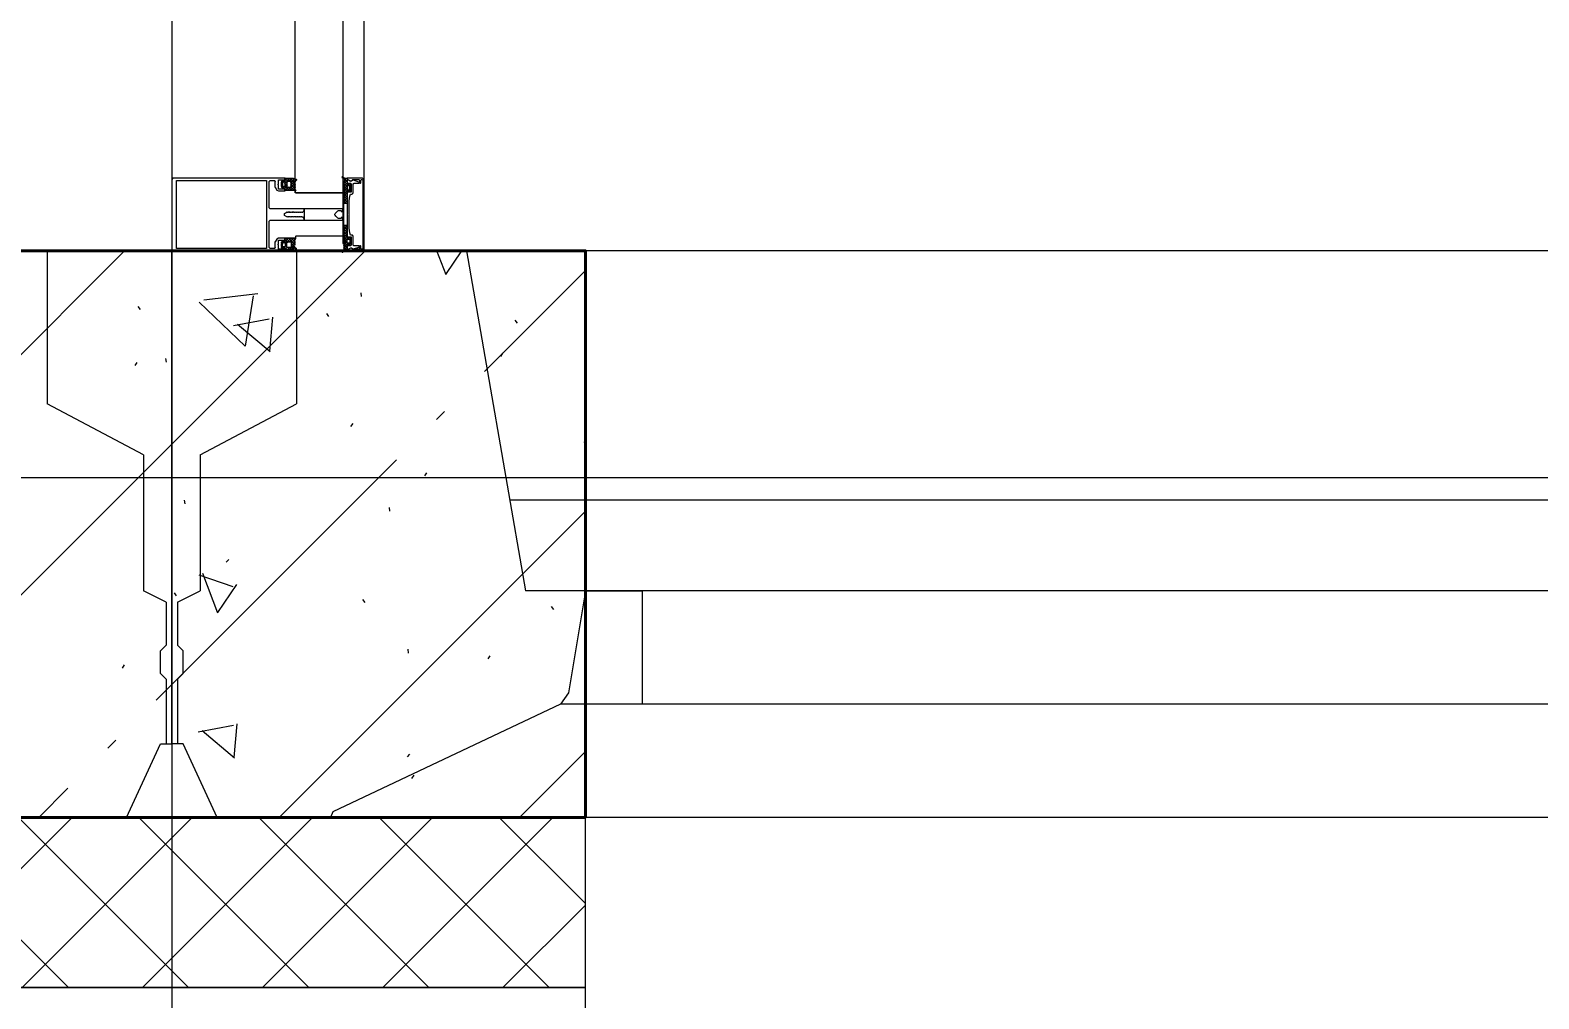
# Model space of a CAD drawing. Header units: millimetres. Extents: x -85420 to 1195317, y -69347 to 470418.
# Drawn here: x 471821 to 473153, y 54116 to 54971 of the extents above; entities that cross this region are included whole.
import ezdxf
from ezdxf import colors
from ezdxf.entities.mleader import LeaderData, LeaderLine
from ezdxf.math import Vec2, Vec3

# ---------------------------------------------------------------- set-up
doc = ezdxf.new("R2010")
doc.units = ezdxf.units.MM
for name, pattern in [('GOST2.303 6', [12, 8, -1.5, 1, -1.5]), ('ГОСТ 2.303 4', [7, 5, -2, 0]), ('ГОСТ 2.303 5', [24, 20, -1.5, 1, -1.5]), ('осевая', [50.8, 31.75, -6.35, 6.35, -6.35])]:
    doc.linetypes.add(name, pattern=pattern)
for name, color, linetype, lineweight in [('!М_Перегородки_АЛЮ+стекло', 4, 'Continuous', 15), ('+АР_Осевые линии', 252, 'GOST2.303 6', 9), ('АР_Окна', 4, 'Continuous', 9), ('АР_Сущ Несущая стена', 250, 'Continuous', 50), ('АР_штриховка несущих стен', 250, 'Continuous', 0), ('СПДС_+АР_Стены', 250, 'Continuous', 20), ('стены', 7, 'Continuous', 40), ('ТОНКАЯ', 253, 'Continuous', 0)]:
    doc.layers.add(name, color=color, linetype=linetype, lineweight=lineweight)
doc.layers.add('ОСИ', color=7, linetype='осевая', lineweight=13, true_color=0x999999)
doc.layers.add('ПБ_граница', color=7, linetype='ГОСТ 2.303 4', lineweight=40, true_color=0xdb0000)
doc.styles.add('ГОСТ 2.304', font='CS_Gost2304.shx', dxfattribs={"oblique": 10})
pattern_1 = [(45, (-322291.2206, 48225.6814), (-1.122532015, 1.122532015), []), (135, (-322291.2206, 48225.6814), (-1.122532015, -1.122532015), [])]
pattern_2 = [(45, (-322291.2206, 48226.3237), (-1.122532015, 1.122532015), []), (135, (-322291.2206, 48226.3237), (-1.122532015, -1.122532015), [])]

# ---------------------------------------------------------------- blocks, each defined once
blk = doc.blocks.new('_DotSmall')
at = {"color": 0, "linetype": 'ByBlock', "const_width": 0.5}
blk.add_lwpolyline([(-0.0625, 0, 1), (0.0625, 0, 1)], format="xyb", close=True, dxfattribs=at)
blk = doc.blocks.new('*U139')
h = blk.add_hatch()
h.set_pattern_fill('ANSI37', scale=0.5)
h.set_pattern_definition(pattern_2)
edge = h.paths.add_edge_path()
edge.add_arc((9.8, -100.3), 0.427, 90, 141.5268)
edge.add_line((10.8, -99.8), (9.8, -99.8))
edge.add_arc((10.8, -100), 0.183, 0, 90)
edge.add_line((11, -109), (11, -100))
edge.add_arc((10.7, -109), 0.305, 359.9731, 360.0269)
edge.add_arc((10.7, -109), 0.305, 225.0039, 359.9731)
edge.add_line((9.1, -107.9), (10.5, -109.2))
edge.add_arc((8.9, -108.1), 0.305, 45.0082, 145.6533)
edge.add_line((8.2, -108.7), (8.7, -108))
edge.add_arc((7.9, -108.5), 0.305, 214.3429, 325.6571)
edge.add_line((7.2, -108), (7.7, -108.7))
edge.add_arc((6.9, -108.1), 0.305, 34.3429, 145.6571)
edge.add_line((6.2, -108.7), (6.7, -108))
edge.add_arc((6, -108.5), 0.305, 214.3429, 325.6571)
edge.add_line((5.2, -108), (5.7, -108.7))
edge.add_arc((5, -108.1), 0.305, 34.337, 110.8356)
edge.add_arc((6.9, -113.6), 6.09, 109.9917, 129.8472)
edge.add_arc((-4.1, -100.5), 11, 301.3202, 310.1218)
edge.add_arc((1.4, -109.3), 0.602, 203.6278, 297.8806)
edge.add_arc((1.2, -109.5), 0.4, 111.5421, 188.4579)
edge.add_arc((-4.1, -100.6), 9.95, 301.1872, 319.274)
edge.add_arc((3.2, -106.9), 0.305, 320.37, 475.0142)
edge.add_line((1, -107.5), (3.1, -106.7))
edge.add_arc((0.9, -107.2), 0.304, 270, 295.0452)
edge.add_line((0.2, -107.5), (0.9, -107.5))
edge.add_arc((0.2, -107.2), 0.306, 176.8449, 269.9211)
edge.add_line((-0.1, -100), (-0.1, -107.2))
edge.add_arc((0, -100), 0.183, 90, 180)
edge.add_line((1.1, -99.8), (0, -99.8))
edge.add_arc((1.1, -100.3), 0.427, 38.4732, 90)
edge.add_arc((1.8, -99.7), 0.427, 218.4732, 360)
edge.add_line((2.2, -98.6), (2.2, -99.7))
edge.add_arc((2.1, -98.6), 0.183, 0, 90)
edge.add_line((1.9, -98.5), (2.1, -98.5))
edge.add_arc((1.9, -98.3), 0.183, 134.9892, 270)
edge.add_line((3, -97.1), (1.8, -98.1))
edge.add_arc((3.4, -97.6), 0.637, 89.0423, 126.3743)
edge.add_line((7.6, -96.9), (3.4, -96.9))
edge.add_arc((7.6, -97.6), 0.637, 53.6257, 90.9577)
edge.add_line((9.2, -98.1), (7.9, -97.1))
edge.add_arc((9, -98.3), 0.183, 270, 405.0108)
edge.add_line((8.9, -98.5), (9, -98.5))
edge.add_arc((8.9, -98.6), 0.183, 90, 180)
edge.add_line((8.7, -99.7), (8.7, -98.6))
edge.add_arc((9.2, -99.7), 0.427, 180, 321.5268)
edge = h.paths.add_edge_path(flags=16)
edge.add_arc((6.8, -99.3), 0.541, 270, 360)
edge.add_line((6.8, -99.9), (4.2, -99.9))
edge.add_arc((4.2, -99.3), 0.541, 180, 270)
edge.add_line((3.6, -99.3), (3.6, -98.3))
edge.add_arc((4.2, -98.3), 0.541, 90, 180)
edge.add_line((4.2, -97.8), (6.8, -97.8))
edge.add_arc((6.8, -98.3), 0.541, 0, 90)
edge.add_line((7.3, -98.3), (7.3, -99.3))
edge = h.paths.add_edge_path(flags=16)
edge.add_arc((7.4, -102.1), 0.541, 0, 90)
edge.add_line((7.9, -102.1), (7.9, -104.7))
edge.add_arc((7.4, -104.7), 0.541, 270, 360)
edge.add_line((7.4, -105.2), (3.6, -105.2))
edge.add_arc((3.6, -104.7), 0.541, 180, 270)
edge.add_line((3, -104.7), (3, -102.1))
edge.add_arc((3.6, -102.1), 0.541, 90, 180)
edge.add_line((3.6, -101.6), (7.4, -101.6))
h = blk.add_hatch()
h.set_pattern_fill('ANSI37', scale=0.5)
h.set_pattern_definition(pattern_2)
edge = h.paths.add_edge_path()
edge.add_line((55.2, -98.5), (55.1, -98.5))
edge.add_arc((55.1, -98.3), 0.183, 134.9892, 270)
edge.add_line((54.9, -98.1), (56.2, -97.1))
edge.add_arc((56.5, -97.6), 0.637, 89.0423, 126.3743)
edge.add_line((56.6, -96.9), (60.7, -96.9))
edge.add_arc((60.7, -97.6), 0.637, 53.6257, 90.9577)
edge.add_line((61.1, -97.1), (62.3, -98.1))
edge.add_arc((62.2, -98.3), 0.183, 270, 405.0108)
edge.add_line((62.2, -98.5), (62.1, -98.5))
edge.add_arc((62.1, -98.6), 0.183, 90, 180)
edge.add_line((61.9, -98.6), (61.9, -99.7))
edge.add_arc((62.3, -99.7), 0.427, 180, 321.5268)
edge.add_arc((63, -100.3), 0.427, 90, 141.5268)
edge.add_line((63, -99.8), (64.1, -99.8))
edge.add_arc((64.1, -100), 0.183, 0, 90)
edge.add_line((64.2, -100), (64.2, -107.2))
edge.add_arc((63.9, -107.2), 0.306, 270.0789, 363.1551)
edge.add_line((63.9, -107.5), (63.2, -107.5))
edge.add_arc((63.2, -107.2), 0.304, 244.9548, 270)
edge.add_line((63.1, -107.5), (61, -106.7))
edge.add_arc((60.9, -106.9), 0.305, 64.9858, 219.63)
edge.add_arc((68.2, -100.6), 9.95, 220.726, 238.8128)
edge.add_arc((62.9, -109.5), 0.4, 351.5421, 428.4579)
edge.add_arc((62.7, -109.3), 0.602, 242.1194, 336.3722)
edge.add_arc((68.2, -100.5), 11, 229.8782, 238.6798)
edge.add_arc((57.2, -113.6), 6.09, 50.1528, 70.0083)
edge.add_arc((59.1, -108.1), 0.305, 69.1644, 145.663)
edge.add_line((58.9, -108), (58.4, -108.7))
edge.add_arc((58.2, -108.5), 0.305, 214.3429, 325.6571)
edge.add_line((57.9, -108.7), (57.4, -108))
edge.add_arc((57.2, -108.1), 0.305, 34.3429, 145.6571)
edge.add_line((56.9, -108), (56.4, -108.7))
edge.add_arc((56.2, -108.5), 0.305, 214.3429, 325.6571)
edge.add_line((55.9, -108.7), (55.4, -108))
edge.add_arc((55.2, -108.1), 0.305, 34.3467, 134.9918)
edge.add_line((55, -107.9), (53.7, -109.2))
edge.add_arc((53.4, -109), 0.305, 180.0269, 314.9961)
edge.add_arc((53.4, -109), 0.305, 179.9731, 180.0269)
edge.add_line((53.1, -109), (53.1, -100))
edge.add_arc((53.3, -100), 0.183, 90, 180)
edge.add_line((53.3, -99.8), (54.3, -99.8))
edge.add_arc((54.3, -100.3), 0.427, 38.4732, 90)
edge.add_arc((55, -99.7), 0.427, 218.4732, 360)
edge.add_line((55.4, -99.7), (55.4, -98.6))
edge.add_arc((55.2, -98.6), 0.183, 0, 90)
edge = h.paths.add_edge_path(flags=16)
edge.add_arc((57.3, -99.3), 0.541, 180, 270)
edge.add_line((56.8, -98.3), (56.8, -99.3))
edge.add_arc((57.3, -98.3), 0.541, 90, 180)
edge.add_line((59.9, -97.8), (57.3, -97.8))
edge.add_arc((59.9, -98.3), 0.541, 0, 90)
edge.add_line((60.5, -99.3), (60.5, -98.3))
edge.add_arc((59.9, -99.3), 0.541, 270, 360)
edge.add_line((57.3, -99.9), (59.9, -99.9))
edge = h.paths.add_edge_path(flags=16)
edge.add_line((61.1, -104.7), (61.1, -102.1))
edge.add_arc((60.5, -104.7), 0.541, 270, 360)
edge.add_line((56.7, -105.2), (60.5, -105.2))
edge.add_arc((56.7, -104.7), 0.541, 180, 270)
edge.add_line((56.2, -102.1), (56.2, -104.7))
edge.add_arc((56.7, -102.1), 0.541, 90, 180)
edge.add_line((60.5, -101.6), (56.7, -101.6))
edge.add_arc((60.5, -102.1), 0.541, 0, 90)
h = blk.add_hatch()
h.set_pattern_fill('ANSI37', scale=0.5)
h.set_pattern_definition(pattern_1)
edge = h.paths.add_edge_path()
edge.add_line((2.2, -151.8), (1.8, -152.6))
edge.add_arc((2.4, -151.9), 0.305, 34.3393, 154.4423)
edge.add_line((3.2, -152.4), (2.7, -151.7))
edge.add_arc((3.4, -152.3), 0.305, 214.3437, 325.6563)
edge.add_line((4.2, -151.7), (3.7, -152.4))
edge.add_arc((4.4, -151.9), 0.305, 34.3437, 145.6563)
edge.add_line((5.2, -152.4), (4.7, -151.7))
edge.add_arc((5.4, -152.3), 0.305, 214.3437, 325.6563)
edge.add_line((6.1, -151.7), (5.7, -152.4))
edge.add_arc((6.4, -151.9), 0.305, 34.3437, 145.6563)
edge.add_line((7.3, -152.4), (6.6, -151.7))
edge.add_arc((7.5, -152.3), 0.305, 214.3437, 325.6563)
edge.add_line((8.3, -151.7), (7.8, -152.4))
edge.add_arc((8.5, -151.9), 0.305, 34.3437, 145.6563)
edge.add_line((9.2, -152.4), (8.8, -151.7))
edge.add_arc((9.5, -152.3), 0.305, 214.3437, 325.6563)
edge.add_line((10.2, -151.7), (9.7, -152.4))
edge.add_arc((10.5, -151.9), 0.305, 34.3437, 145.6563)
edge.add_line((11.2, -152.4), (10.7, -151.7))
edge.add_arc((11.5, -152.3), 0.305, 214.3437, 325.6563)
edge.add_line((12.3, -151.7), (11.7, -152.4))
edge.add_arc((12.6, -151.9), 0.305, 34.3437, 145.6563)
edge.add_line((13.3, -152.4), (12.8, -151.7))
edge.add_arc((13.6, -152.3), 0.305, 214.3437, 325.6563)
edge.add_line((14.3, -151.7), (13.8, -152.4))
edge.add_arc((18.1, -204.6), 53, 85.9442, 94.0558)
edge.add_line((22.2, -151.9), (21.8, -151.7))
edge.add_arc((22, -152.1), 0.304, 0, 34.3643)
edge.add_line((22.3, -154.5), (22.3, -152.1))
edge.add_arc((22, -154.5), 0.305, 270, 360)
edge.add_line((12.7, -154.8), (22, -154.8))
edge.add_arc((12.7, -154.4), 0.427, 218.4735, 270)
edge.add_arc((12, -154.9), 0.427, 38.4735, 180)
edge.add_line((11.6, -156.1), (11.6, -154.9))
edge.add_arc((11.8, -156.1), 0.183, 180, 270)
edge.add_line((12, -156.3), (11.8, -156.3))
edge.add_arc((12, -156.5), 0.183, 315.0015, 450)
edge.add_line((10.9, -157.8), (12.1, -156.6))
edge.add_arc((10.5, -157.4), 0.549, 270, 315.0015)
edge.add_line((6.4, -158), (10.5, -158))
edge.add_arc((6.4, -157.4), 0.549, 224.9985, 270)
edge.add_line((4.8, -156.6), (6, -157.8))
edge.add_arc((4.9, -156.5), 0.183, 90, 224.9985)
edge.add_line((5.2, -156.3), (4.9, -156.3))
edge.add_arc((5.2, -156.1), 0.183, 270, 360)
edge.add_line((5.3, -154.9), (5.3, -156.1))
edge.add_arc((4.9, -154.9), 0.427, 0, 70.7667)
edge.add_arc((4.9, -154.9), 0.427, 70.7529, 141.5305)
edge.add_arc((4.2, -154.4), 0.427, 270, 321.5305)
edge.add_line((0.5, -154.8), (4.2, -154.8))
edge.add_arc((0.5, -154.4), 0.427, 180, 270)
edge.add_line((0, -154.2), (0, -154.4))
edge.add_arc((-6, -154.2), 6.03, 0, 37.4762)
edge.add_arc((-1, -150.4), 0.305, 51.1811, 217.4762)
edge.add_arc((-5.8, -156.4), 7.99, 28.02, 51.1811)
edge.add_arc((1.5, -152.5), 0.305, 208.02, 334.4386)
edge = h.paths.add_edge_path(flags=16)
edge.add_arc((7.1, -156.5), 0.541, 180, 270)
edge.add_line((6.6, -156.5), (6.6, -155.3))
edge.add_arc((7.1, -155.3), 0.541, 90, 180)
edge.add_line((7.1, -154.8), (9.7, -154.8))
edge.add_arc((9.7, -155.3), 0.541, 0, 90)
edge.add_line((10.2, -155.3), (10.2, -156.5))
edge.add_arc((9.7, -156.5), 0.541, 270, 360)
edge.add_line((9.7, -157.1), (7.1, -157.1))
h = blk.add_hatch()
h.set_pattern_fill('ANSI37', scale=0.5)
h.set_pattern_definition(pattern_1)
edge = h.paths.add_edge_path()
edge.add_arc((62.5, -152.5), 0.305, 205.5614, 331.98)
edge.add_arc((69.8, -156.4), 7.99, 128.8189, 151.98)
edge.add_arc((65, -150.4), 0.305, 322.5238, 488.8189)
edge.add_arc((70, -154.2), 6.03, 142.5238, 180)
edge.add_line((64, -154.2), (64, -154.4))
edge.add_arc((63.5, -154.4), 0.427, 270, 360)
edge.add_line((63.5, -154.8), (59.7, -154.8))
edge.add_arc((59.7, -154.4), 0.427, 218.4695, 270)
edge.add_arc((59.1, -154.9), 0.427, 38.4695, 109.2471)
edge.add_arc((59.1, -154.9), 0.427, 109.2333, 180)
edge.add_line((58.7, -154.9), (58.7, -156.1))
edge.add_arc((58.8, -156.1), 0.183, 180, 270)
edge.add_line((58.8, -156.3), (59.1, -156.3))
edge.add_arc((59.1, -156.5), 0.183, 315.0015, 450)
edge.add_line((59.2, -156.6), (58, -157.8))
edge.add_arc((57.6, -157.4), 0.549, 270, 315.0015)
edge.add_line((57.6, -158), (53.5, -158))
edge.add_arc((53.5, -157.4), 0.549, 224.9985, 270)
edge.add_line((53.1, -157.8), (51.9, -156.6))
edge.add_arc((52, -156.5), 0.183, 90, 224.9985)
edge.add_line((52, -156.3), (52.2, -156.3))
edge.add_arc((52.2, -156.1), 0.183, 270, 360)
edge.add_line((52.4, -156.1), (52.4, -154.9))
edge.add_arc((52, -154.9), 0.427, 0, 141.5265)
edge.add_arc((51.3, -154.4), 0.427, 270, 321.5265)
edge.add_line((51.3, -154.8), (42, -154.8))
edge.add_arc((42, -154.5), 0.305, 180, 270)
edge.add_line((41.7, -154.5), (41.7, -152.1))
edge.add_arc((42, -152.1), 0.304, 145.6357, 180)
edge.add_line((41.7, -151.9), (42.2, -151.7))
edge.add_arc((45.9, -204.6), 53, 85.9442, 94.0558)
edge.add_line((49.7, -151.7), (50.2, -152.4))
edge.add_arc((50.4, -152.3), 0.305, 214.3437, 325.6563)
edge.add_line((50.7, -152.4), (51.1, -151.7))
edge.add_arc((51.4, -151.9), 0.305, 34.3437, 145.6563)
edge.add_line((51.7, -151.7), (52.3, -152.4))
edge.add_arc((52.5, -152.3), 0.305, 214.3437, 325.6563)
edge.add_line((52.8, -152.4), (53.3, -151.7))
edge.add_arc((53.5, -151.9), 0.305, 34.3437, 145.6563)
edge.add_line((53.8, -151.7), (54.2, -152.4))
edge.add_arc((54.5, -152.3), 0.305, 214.3437, 325.6563)
edge.add_line((54.7, -152.4), (55.2, -151.7))
edge.add_arc((55.5, -151.9), 0.305, 34.3437, 145.6563)
edge.add_line((55.7, -151.7), (56.2, -152.4))
edge.add_arc((56.5, -152.3), 0.305, 214.3437, 325.6563)
edge.add_line((56.7, -152.4), (57.3, -151.7))
edge.add_arc((57.6, -151.9), 0.305, 34.3437, 145.6563)
edge.add_line((57.8, -151.7), (58.3, -152.4))
edge.add_arc((58.6, -152.3), 0.305, 214.3437, 325.6563)
edge.add_line((58.8, -152.4), (59.3, -151.7))
edge.add_arc((59.6, -151.9), 0.305, 34.3437, 145.6563)
edge.add_line((59.8, -151.7), (60.3, -152.4))
edge.add_arc((60.6, -152.3), 0.305, 214.3437, 325.6563)
edge.add_line((60.8, -152.4), (61.3, -151.7))
edge.add_arc((61.5, -151.9), 0.305, 25.5577, 145.6607)
edge.add_line((61.8, -151.8), (62.2, -152.6))
edge = h.paths.add_edge_path(flags=16)
edge.add_arc((54.3, -156.5), 0.541, 180, 270)
edge.add_line((53.7, -155.3), (53.7, -156.5))
edge.add_arc((54.3, -155.3), 0.541, 90, 180)
edge.add_line((56.9, -154.8), (54.3, -154.8))
edge.add_arc((56.9, -155.3), 0.541, 0, 90)
edge.add_line((57.4, -156.5), (57.4, -155.3))
edge.add_arc((56.9, -156.5), 0.541, 270, 360)
edge.add_line((54.3, -157.1), (56.9, -157.1))
for p, q in [((917, 0), (63, 0)), ((62.5, -169.8), (917.5, -169.8))]:
    blk.add_line(p, q)
at = {"lineweight": 0, "ltscale": 100, "transparency": 33554687}
for points in [[(0, -1), (0, -100), (2.1, -100), (2.6, -99.5), (2.6, -99), (1.5, -99), (1.5, -94), (5.2, -94), (5.5, -93.6), (5.9, -94), (9.5, -94), (9.5, -99), (8.5, -99), (8.5, -99.5), (9, -100), (11, -100), (11, -94), (10.4, -92.8), (8, -91.1), (7.8, -91), (3.3, -91), (2.9, -91.2), (2.1, -91), (2.1, -86.9), (3, -86), (26, -86), (27, -86.9), (27, -116.7), (27.4, -116.9), (28.5, -116.9), (29.6, -115.9), (29.6, -115.1), (30, -114.7), (30, -113.5), (29.6, -113.3), (30, -113), (30, -111.8), (29.6, -111.4), (30, -111.2), (30, -110), (29.6, -109.7), (30, -109.4), (30, -108.1), (29.6, -107.9), (30, -107.5), (30, -106.3), (29.6, -106.1), (30, -105.8), (30, -104.6), (29.6, -104.2), (30, -104), (30, -102.8), (29.6, -102.4), (30, -102.2), (30, -101.4), (31.1, -99.5), (32.8, -99.5), (33.8, -101.2), (34.6, -101.6), (34.1, -101.8), (34.1, -103), (34.6, -103.4), (34.1, -103.6), (34.1, -104.9), (34.6, -105.2), (34.1, -105.5), (34.1, -106.7), (34.6, -106.9), (34.1, -107.3), (34.1, -108.5), (34.6, -108.8), (34.1, -109), (34.1, -110.3), (34.6, -110.6), (34.1, -110.8), (34.1, -112), (34.6, -112.4), (34.1, -112.7), (34.1, -113.9), (34.6, -114.1), (34.1, -114.5), (34.1, -115.7), (34.6, -115.9), (35.5, -116.9), (36.7, -116.9), (37, -116.7), (37, -86.9), (38, -86), (61.1, -86), (62, -86.9), (62, -91), (61.1, -91.2), (60.8, -91), (56.2, -91), (56.1, -91.1), (53.6, -92.8), (53, -94), (53, -100), (55, -100), (55.6, -99.5), (55.6, -99), (54.5, -99), (54.5, -94), (58.3, -94), (58.5, -93.6), (58.9, -94), (62.5, -94), (62.5, -99), (61.5, -99), (61.5, -99.5), (62, -100), (64, -100), (64, -1), (63, 0), (1, 0)], [(2.1, -4), (62, -4), (62, -83.6), (2.1, -83.6)], [(62.4, -168.5), (1.6, -168.5), (1.3, -168.3), (1.3, -167.2), (1.6, -166.8), (4, -166.8), (4.3, -166.5), (4.3, -165.8), (4, -165.5), (1.6, -165.5), (1.3, -165.2), (1.3, -159.7), (2.3, -158.5), (2.4, -157.6), (0.7, -154.5), (0, -154.7), (0, -168.3), (1.5, -169.8), (62.5, -169.8), (64, -168.3), (64, -154.7), (63.3, -154.5), (61.5, -157.6), (61.7, -158.5), (62.8, -159.7), (62.8, -165.2), (62.4, -165.5), (60, -165.5), (59.7, -165.8), (59.7, -166.5), (60, -166.8), (62.4, -166.8), (62.8, -167.2), (62.8, -168.3)]]:
    blk.add_lwpolyline(points, close=True, dxfattribs=at)
at = {"color": 7, "lineweight": 0, "ltscale": 100, "transparency": 33554687}
for points in [[(10.8, -99.8), (9.8, -99.8, 0.228752), (9.5, -100, -0.710164), (8.7, -99.7), (8.7, -98.6, -0.4144), (8.9, -98.5), (9, -98.5, 0.66825), (9.2, -98.1), (7.9, -97.1, 0.164348), (7.6, -96.9), (3.4, -96.9, 0.164348), (3, -97.1), (1.8, -98.1, 0.66825), (1.9, -98.5), (2.1, -98.5, -0.4144), (2.2, -98.6), (2.2, -99.7, -0.710164), (1.5, -100, 0.228752), (1.1, -99.8), (0, -99.8, 0.4144), (-0.1, -100), (-0.1, -107.2, 0.430028), (0.2, -107.5), (0.9, -107.5, 0.109814), (1, -107.5), (3.1, -106.7, -0.800036), (3.5, -107.1, -0.079083), (1.1, -109.2, 0.348803), (0.8, -109.6, 0.436125), (1.7, -109.9, 0.038423), (3, -108.9, -0.086853), (4.9, -107.8, -0.346763), (5.2, -108), (5.7, -108.7, 0.527877), (6.2, -108.7), (6.7, -108, -0.527877), (7.2, -108), (7.7, -108.7, 0.527877), (8.2, -108.7), (8.7, -108, -0.469739), (9.1, -107.9), (10.5, -109.2, 0.667984), (11, -109), (11, -100, 0.414214)], [(53.3, -99.8), (54.3, -99.8, -0.228752), (54.6, -100, 0.710164), (55.4, -99.7), (55.4, -98.6, 0.4144), (55.2, -98.5), (55.1, -98.5, -0.66825), (54.9, -98.1), (56.2, -97.1, -0.164348), (56.6, -96.9), (60.7, -96.9, -0.164348), (61.1, -97.1), (62.3, -98.1, -0.66825), (62.2, -98.5), (62.1, -98.5, 0.4144), (61.9, -98.6), (61.9, -99.7, 0.710164), (62.6, -100, -0.228752), (63, -99.8), (64.1, -99.8, -0.4144), (64.2, -100), (64.2, -107.2, -0.430028), (63.9, -107.5), (63.2, -107.5, -0.109814), (63.1, -107.5), (61, -106.7, 0.800036), (60.6, -107.1, 0.079083), (63, -109.2, -0.348803), (63.3, -109.6, -0.436125), (62.4, -109.9, -0.038423), (61.1, -108.9, 0.086853), (59.3, -107.8, 0.346763), (58.9, -108), (58.4, -108.7, -0.527877), (57.9, -108.7), (57.4, -108, 0.527877), (56.9, -108), (56.4, -108.7, -0.527877), (55.9, -108.7), (55.4, -108, 0.469739), (55, -107.9), (53.7, -109.2, -0.667984), (53.1, -109), (53.1, -100, -0.414214)], [(2.7, -151.7, 0.57795), (2.2, -151.8), (1.8, -152.6, -0.615334), (1.3, -152.6, 0.101403), (-0.8, -150.2, 0.887085), (-1.2, -150.6, -0.164997), (0, -154.2), (0, -154.4, 0.414304), (0.5, -154.8), (4.2, -154.8, 0.228696), (4.6, -154.6, -0.319049), (5, -154.5, -0.319002), (5.3, -154.9), (5.3, -156.1, -0.4144), (5.2, -156.3), (4.9, -156.3, 0.668339), (4.8, -156.6), (6, -157.8, 0.198883), (6.4, -158), (10.5, -158, 0.198883), (10.9, -157.8), (12.1, -156.6, 0.668339), (12, -156.3), (11.8, -156.3, -0.4144), (11.6, -156.1), (11.6, -154.9, -0.710202), (12.3, -154.6, 0.228696), (12.7, -154.8), (22, -154.8, 0.414362), (22.3, -154.5), (22.3, -152.1, 0.151171), (22.2, -151.9), (21.8, -151.7, 0.035408), (14.3, -151.7), (13.8, -152.4, -0.527868), (13.3, -152.4), (12.8, -151.7, 0.527868), (12.3, -151.7), (11.7, -152.4, -0.527868), (11.2, -152.4), (10.7, -151.7, 0.527868), (10.2, -151.7), (9.7, -152.4, -0.527868), (9.2, -152.4), (8.8, -151.7, 0.527868), (8.3, -151.7), (7.8, -152.4, -0.527868), (7.3, -152.4), (6.6, -151.7, 0.527868), (6.1, -151.7), (5.7, -152.4, -0.527868), (5.2, -152.4), (4.7, -151.7, 0.527868), (4.2, -151.7), (3.7, -152.4, -0.527868), (3.2, -152.4)], [(61.3, -151.7, -0.57795), (61.8, -151.8), (62.2, -152.6, 0.615334), (62.7, -152.6, -0.101403), (64.8, -150.2, -0.887085), (65.2, -150.6, 0.164997), (64, -154.2), (64, -154.4, -0.414304), (63.5, -154.8), (59.7, -154.8, -0.228696), (59.4, -154.6, 0.319049), (58.9, -154.5, 0.319002), (58.7, -154.9), (58.7, -156.1, 0.4144), (58.8, -156.3), (59.1, -156.3, -0.668339), (59.2, -156.6), (58, -157.8, -0.198883), (57.6, -158), (53.5, -158, -0.198883), (53.1, -157.8), (51.9, -156.6, -0.668339), (52, -156.3), (52.2, -156.3, 0.4144), (52.4, -156.1), (52.4, -154.9, 0.710202), (51.6, -154.6, -0.228696), (51.3, -154.8), (42, -154.8, -0.414362), (41.7, -154.5), (41.7, -152.1, -0.151171), (41.7, -151.9), (42.2, -151.7, -0.035408), (49.7, -151.7), (50.2, -152.4, 0.527868), (50.7, -152.4), (51.1, -151.7, -0.527868), (51.7, -151.7), (52.3, -152.4, 0.527868), (52.8, -152.4), (53.3, -151.7, -0.527868), (53.8, -151.7), (54.2, -152.4, 0.527868), (54.7, -152.4), (55.2, -151.7, -0.527868), (55.7, -151.7), (56.2, -152.4, 0.527868), (56.7, -152.4), (57.3, -151.7, -0.527868), (57.8, -151.7), (58.3, -152.4, 0.527868), (58.8, -152.4), (59.3, -151.7, -0.527868), (59.8, -151.7), (60.3, -152.4, 0.527868), (60.8, -152.4)]]:
    blk.add_lwpolyline(points, format="xyb", close=True, dxfattribs=at)
for points in [[(-0.1, -100), (-0.1, -100)], [(11, -100), (11, -100)], [(6.5, -150.9), (6.5, -151.9)]]:
    blk.add_lwpolyline(points, dxfattribs=at)
at = {"color": 7}
for points in [[(3.6, -101.6), (7.4, -101.6, -0.414214), (7.9, -102.1), (7.9, -104.7, -0.414214), (7.4, -105.2), (3.6, -105.2, -0.414214), (3, -104.7), (3, -102.1, -0.414214)], [(4.2, -97.8), (6.8, -97.8, -0.414214), (7.3, -98.3), (7.3, -99.3, -0.414214), (6.8, -99.9), (4.2, -99.9, -0.414214), (3.6, -99.3), (3.6, -98.3, -0.414214)], [(60.5, -101.6), (56.7, -101.6, 0.414214), (56.2, -102.1), (56.2, -104.7, 0.414214), (56.7, -105.2), (60.5, -105.2, 0.414214), (61.1, -104.7), (61.1, -102.1, 0.414214)], [(59.9, -97.8), (57.3, -97.8, 0.414214), (56.8, -98.3), (56.8, -99.3, 0.414214), (57.3, -99.9), (59.9, -99.9, 0.414214), (60.5, -99.3), (60.5, -98.3, 0.414214)], [(7.1, -154.8), (9.7, -154.8, -0.414214), (10.2, -155.3), (10.2, -156.5, -0.414214), (9.7, -157.1), (7.1, -157.1, -0.414214), (6.6, -156.5), (6.6, -155.3, -0.414214)], [(56.9, -154.8), (54.3, -154.8, 0.414214), (53.7, -155.3), (53.7, -156.5, 0.414214), (54.3, -157.1), (56.9, -157.1, 0.414214), (57.4, -156.5), (57.4, -155.3, 0.414214)]]:
    blk.add_lwpolyline(points, format="xyb", close=True, dxfattribs=at)
at = {"lineweight": 0, "ltscale": 100, "transparency": 33554687}
for points in [[(12.6, -150.9), (13, -150.5), (13, -109.5), (12.6, -109), (11, -109)], [(51.4, -150.9), (50.9, -150.5), (50.9, -109.5), (51.4, -109), (53, -109)]]:
    blk.add_lwpolyline(points, dxfattribs=at)
for points in [[(28.5, -116.9), (27.4, -116.9, 0.523933), (27, -117.2), (27, -150.4, 0.414326), (27.5, -150.9), (28.9, -150.9, 0.410627), (29.4, -150.4), (29.4, -149.7, 0.492552), (29.2, -149.5), (28.7, -149.5, -0.441111), (28.5, -149.2), (28.5, -147.4, -0.208057), (28.9, -146.6, -0.000016), (31.3, -144.2, -0.439819), (32.8, -144.2, -0.000016), (35.2, -146.6, -0.208057), (35.6, -147.4), (35.7, -149.2, -0.441111), (35.4, -149.5), (34.9, -149.5, 0.492552), (34.7, -149.7), (34.7, -150.4, 0.410627), (35.2, -150.9), (36.6, -150.9, 0.414326), (37.1, -150.4), (37.1, -117.2, 0.523933), (36.7, -116.9), (35.7, -116.9)], [(11.9, -154.7), (11.4, -155.1), (11.4, -155.7), (12.4, -155.7), (12.4, -158.1, -0.414362), (12.1, -158.4), (5.4, -158.4, -0.414326), (4.3, -157.3), (4.3, -155.7), (5.4, -155.7), (5.4, -155.1), (4.8, -154.7), (1.4, -154.7, 0.551224), (1.1, -155.1), (2.5, -157.9, -0.267349), (2.4, -158.9), (1.6, -159.9, 0.249629), (1.6, -160.4), (3.3, -164.9, 0.827043), (4.4, -164.7), (4.4, -160.9, -0.414326), (5.4, -159.9), (12.8, -159.9, 0.414326), (13.9, -158.9), (13.9, -157.6, -0.082799), (21.9, -156.6), (31.8, -156.6), (32, -156.2), (32.4, -156.6), (42.1, -156.6, -0.082799), (50.1, -157.6), (50.1, -158.9, 0.414326), (51.2, -159.9), (58.6, -159.9, -0.414326), (59.6, -160.9), (59.6, -164.7, 0.827043), (60.7, -164.9), (62.4, -160.4, 0.249629), (62.3, -159.9), (61.6, -158.9, -0.267349), (61.5, -157.9), (62.9, -155.1, 0.551224), (62.6, -154.7), (59.2, -154.7), (58.6, -155.1), (58.6, -155.7), (59.7, -155.7), (59.7, -157.3, -0.414326), (58.6, -158.4), (51.9, -158.4, -0.414362), (51.6, -158.1), (51.6, -155.7), (52.6, -155.7), (52.6, -155.1), (52.1, -154.7)]]:
    blk.add_lwpolyline(points, format="xyb", close=True, dxfattribs=at)
for points in [[(51.1, -150.9), (51.1, -108.9), (929.1, -109), (929.1, -151)], [(6.5, -151.9), (57.5, -151.9), (57.5, -150.9), (6.5, -150.9)]]:
    blk.add_lwpolyline(points, close=True)
at = {"color": 7, "lineweight": 0, "ltscale": 100, "transparency": 33554687}
blk.add_arc((0.2, -107.2), 0.305, 179.989, 270.0107, dxfattribs=at)
blk = doc.blocks.new('НП 3033')
at = {"layer": 'АР_Окна', "ltscale": 100}
for p, q in [((365, 500), (2635, 500)), ((365, 400), (2635, 400)), ((365, 300), (2635, 300)), ((365, 220), (2635, 220)), ((365, 0), (2635, 0))]:
    blk.add_line(p, q, dxfattribs=at)
for points in [[(365, 300), (365, 500), (365, 670), (2635, 670), (2635, 300)], [(2635, 300), (2585, 300), (2585, 400), (2635, 400)]]:
    blk.add_lwpolyline(points, dxfattribs=at)
at = {"layer": 'стены', "ltscale": 100}
for p, q in [((2960, 500), (2860, 500)), ((0, 0), (0, 0))]:
    blk.add_line(p, q, dxfattribs=at)
at = {"layer": 'стены', "lineweight": 30, "ltscale": 100}
blk.add_lwpolyline([(0, 0), (365, 0), (365, 500), (0, 500)], dxfattribs=at)
at = {"layer": 'стены', "ltscale": 100}
blk.add_lwpolyline([(3000, 500), (2635, 500), (2635, 0), (3000, 0)], dxfattribs=at)
blk = doc.blocks.new('обследование 2 этаж 1245')
at = {"layer": 'ТОНКАЯ', "ltscale": 100}
for p, q in [((30500, -16760), (30650, -16760)), ((30650, -16760), (30650, -16895)), ((30760, -16760), (30650, -16760)), ((30760, -17195), (30760, -16760)), ((30760, -16760), (30870, -16760)), ((30760, -17195), (30760, -16760)), ((31020, -16760), (30870, -16760)), ((30870, -16760), (30870, -16895)), ((33500, -16760), (31020, -16760)), ((31020, -16760), (31072, -17060)), ((30735, -16940), (30650, -16895)), ((30785, -16940), (30870, -16895)), ((30735, -16940), (30735, -17060)), ((30785, -16940), (30785, -17060)), ((33461.9, -16980), (31058.1, -16980)), ((30755, -17070), (30735, -17060)), ((30765, -17070), (30785, -17060)), ((31125, -17060), (31072, -17060)), ((31125, -17060), (31110, -17150)), ((33395, -17060), (31125, -17060)), ((30755, -17070), (30755, -17108)), ((30765, -17070), (30765, -17108)), ((30750, -17113), (30755, -17108)), ((30770, -17113), (30765, -17108)), ((30750, -17133), (30750, -17113)), ((30770, -17133), (30770, -17113)), ((30755, -17138), (30750, -17133)), ((30765, -17138), (30770, -17133)), ((30755, -17138), (30755, -17195)), ((30760, -17138), (30760, -17195)), ((30760, -17138), (30760, -17195)), ((30765, -17138), (30765, -17195)), ((31103, -17160), (30902, -17255)), ((31110, -17150), (31103, -17160)), ((33417, -17160), (31103, -17160)), ((30720, -17260), (30750, -17195)), ((30750, -17195), (30755, -17195)), ((30755, -17195), (30760, -17195)), ((30765, -17195), (30760, -17195)), ((30770, -17195), (30765, -17195)), ((30800, -17260), (30770, -17195)), ((30902, -17255), (30900, -17260)), ((30720, -17260), (30620, -17260)), ((30800, -17260), (30900, -17260)), ((33620, -17260), (30900, -17260))]:
    blk.add_line(p, q, dxfattribs=at)
blk = doc.blocks.new('A$C314F1C93')
at = {"layer": '+АР_Осевые линии', "linetype": 'ГОСТ 2.303 5', "lineweight": 0, "ltscale": 100}
blk.add_line((41540, 64752.7), (41540, -9752.2), dxfattribs=at)
blk.add_lwpolyline([(-4200, 39250), (75280, 39250)], dxfattribs=at)

msp = doc.modelspace()

# ---------------------------------------------------------------- block references
at = {"layer": 'ОСИ', "ltscale": 40}
msp.add_blockref('A$C314F1C93', (430406.4, 15326.4, 0), dxfattribs=at)

# ---------------------------------------------------------------- next in the draw order: hatches: boundary and pattern name
at = {"layer": 'АР_штриховка несущих стен', "lineweight": 0}
h = msp.add_hatch(dxfattribs=at)
h.set_pattern_fill('FP_1', color=256, angle=90, style=0, pattern_type=2)
h.set_pattern_definition([(225, (250303.74, 442842.94), (212.13203, -212.13203), [300, -50, 10, -50]), (225, (250091.74, 442842.94), (212.13203, -212.13203), []), (140, (250303.74, 442842.94), (31.37587, 358.6306), [37.5, -412.5]), (85, (250303.74, 442842.94), (-376.09568, -69.3761), [30, -330]), (190.451, (250306.35, 442872.82), (-344.71734, 289.2568), [31.87, -350.571]), (136.184, (250203.74, 442842.94), (82.7615, 533.61997), [56.25, -618.75]), (186.636, (250210.64, 442887.4), (-487.0622, 467.3284), [47.805, -525.856]), (81.184, (250203.74, 442842.94), (-487.05805, 467.33264), [45, -495]), (111, (250228.74, 442892.94), (201.30952, 298.45407), [37.5, -412.5]), (56, (250228.74, 442892.94), (-362.5749, 121.6571), [30, -330]), (161.451, (250245.5, 442917.8), (-161.2621, 420.11198), [31.87, -350.571]), (127.5, (250303.74, 442842.94), (-166.446927, 6.079928), [3.353, -322.647, 3.353, -331.647, -331.25]), (127.5, (250303.74, 442842.94), (-166.446927, 6.079928), [-661, 3.353, -327.897]), (97.5, (250303.74, 442842.94), (-197.205856, 131.53477), [3.353, -187.647, 3.353, -315.147, -126.25]), (97.5, (250303.74, 442842.94), (-197.205856, 131.53477), [-509.5, 3.353, -122.897]), (57.5, (250303.74, 442731.44), (11.277436, 266.91122), [3.353, -121.647, 3.353, -386.647, -517.5]), (57.5, (250303.74, 442731.44), (11.277436, 266.91122), [-515, 3.353, -514.147]), (47.5, (250303.74, 442681.44), (-50.05249, 291.59308), [3.353, -159.147, 3.353, -255.647, -367.5]), (47.5, (250303.74, 442681.44), (-50.05249, 291.59308), [-421.5, 3.353, -364.147])])
h.paths.add_polyline_path([(471581.4, 54276.4), (472311.4, 54276.4), (472311.4, 54776.4), (471581.4, 54776.4)])
at = {"layer": 'СПДС_+АР_Стены', "lineweight": 9, "ltscale": 100}
h = msp.add_hatch(dxfattribs=at)
h.set_pattern_fill('НЕМЕТАЛЛИЧЕСКИЕ МАТЕРИАЛЫ', color=256, scale=30, style=0, pattern_type=2)
h.set_pattern_definition([(45, (0, 0), (-53.033009, 53.033009), []), (135, (0, 0), (-53.033009, -53.033009), [])])
h.paths.add_polyline_path([(471581.4, 54126.4), (472311.4, 54126.4), (472311.4, 54276.4), (471581.4, 54276.4)], flags=0)

# ---------------------------------------------------------------- next in the draw order: linework, layer by layer
at = {"layer": 'СПДС_+АР_Стены', "ltscale": 100}
for points in [[(471581.4, 54126.4), (472311.4, 54126.4), (472311.4, 54276.4), (471581.4, 54276.4), (471581.4, 54126.4)], [(472311.4, 54126.4), (471581.4, 54126.4), (471581.4, 54106.4), (472311.4, 54106.4), (472311.4, 54126.4)]]:
    msp.add_lwpolyline(points, close=True, dxfattribs=at)
at = {"layer": 'стены', "ltscale": 100, "elevation": 0}
msp.add_lwpolyline([(471581.4, 54776.4), (472311.4, 54776.4), (472311.4, 54276.4), (471581.4, 54276.4)], close=True, dxfattribs=at)

# ---------------------------------------------------------------- next in the draw order: block references
at = {"layer": '!М_Перегородки_АЛЮ+стекло', "rotation": 90.00000000000001}
msp.add_blockref('*U139', (471946.4, 54776.4, 0), dxfattribs=at)
at = {"layer": 'АР_Сущ Несущая стена', "rotation": 180}
for p in [(471946.4, 54776.4, 0), (474946.4, 54776.4, 0)]:
    msp.add_blockref('НП 3033', p, dxfattribs=at)
at = {"layer": 'ТОНКАЯ', "ltscale": 200}
msp.add_blockref('обследование 2 этаж 1245', (441186.4, 71536.4, 0), dxfattribs=at)

# ---------------------------------------------------------------- next in the draw order: leaders
at = {"layer": 'ПБ_граница', "linetype": 'ByBlock', "lineweight": 0, "ltscale": 70}
ml = msp.add_multileader_mtext('Standard', dxfattribs=at)
ml.set_content('Граница пожарной зоны ', color=256, style='ГОСТ 2.304')
ml.set_leader_properties(color=256, lineweight=-1)
ml.set_arrow_properties(name='DOTSMALL')
ml.build(insert=Vec2(0, 0))
ml.multileader.update_dxf_attribs({"text_left_attachment_type": 6, "text_right_attachment_type": 6, "dogleg_length": 173.1, "arrow_head_size": 250, "scale": 100})
ctx = ml.context
ctx.base_point, ctx.scale, ctx.char_height, ctx.arrow_head_size, ctx.landing_gap_size, ctx.plane_origin = Vec3(450273, 51533, 0), 100, 250, 250, 200, Vec3(406909.5, 65636.9, 0)
ctx.left_attachment, ctx.right_attachment = 6, 6
notes = []
notes.append((ctx, [(0, (1, 1, 0), (450099.9, 51533, 0), (1, 0), 173.1, [(3, [(448218.2, 55394.9, 0)], 0, [])])]))
ctx.mtext.insert, ctx.mtext.width, ctx.mtext.defined_height, ctx.mtext.line_spacing_factor, ctx.mtext.flow_direction = Vec3(450473, 51845.5, 0), 7160.099, 981, 0.768, 5
for ctx, leaders in notes:
    for number, flags, end, landing, length, lines in leaders:
        leader = LeaderData()
        leader.index, (leader.has_last_leader_line, leader.has_dogleg_vector, leader.attachment_direction) = number, flags
        leader.last_leader_point, leader.dogleg_vector, leader.dogleg_length = Vec3(end), Vec3(landing), length
        for number, points, colour, breaks in lines:
            line = LeaderLine()
            line.index, line.vertices, line.color, line.breaks = number, Vec3.list(points), colors.encode_raw_color(colour), breaks
            leader.lines.append(line)
        ctx.leaders.append(leader)

doc.saveas('drawing.dxf')
